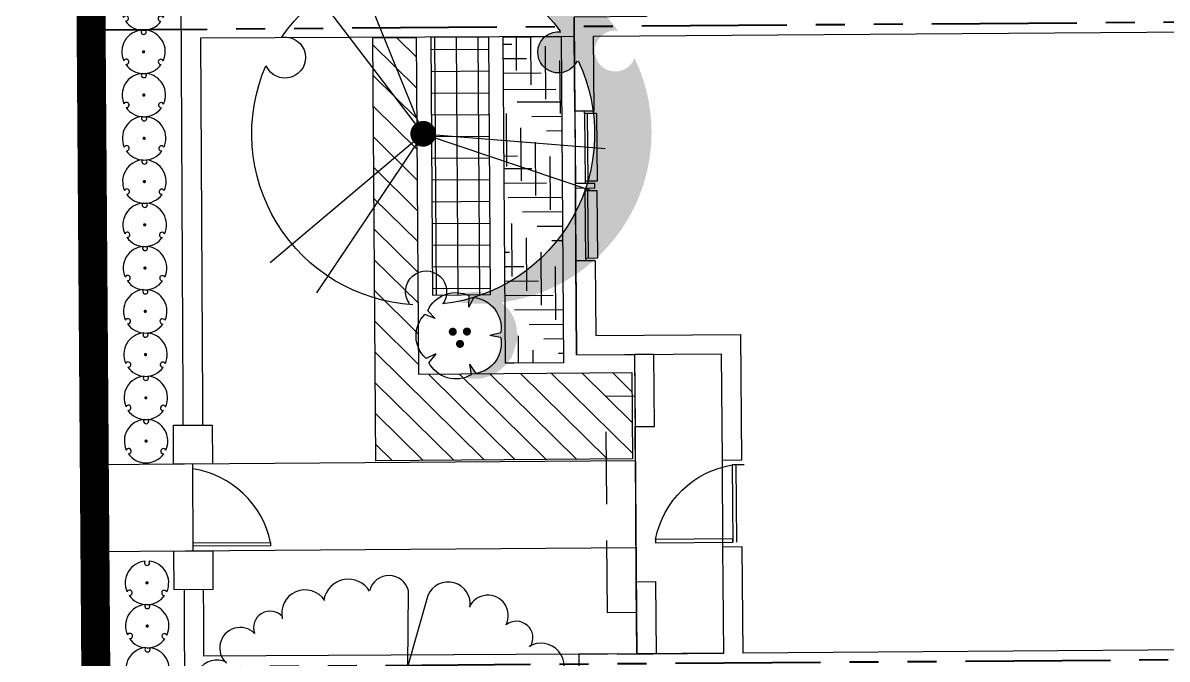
# Model space of a CAD drawing. Header units: feet. Extents: x 919634 to 928945, y 707022 to 708026.
# Drawn here: x 920102.47 to 920141.94, y 707129.03 to 707150.99 of the extents above; entities that cross this region are included whole.
import ezdxf

# ---------------------------------------------------------------- set-up
doc = ezdxf.new("R2010")
doc.units = ezdxf.units.FT
doc.header["$LTSCALE"] = 20
doc.header["$MEASUREMENT"] = 0
for name, pattern in [('PHANTOM2', [1.25, 0.625, -0.125, 0.125, -0.125, 0.125, -0.125]), ('Site Plan$0$HIDDEN2', [0.1875, 0.125, -0.0625]), ('Site Plan$0$PHANTOM2', [1.25, 0.625, -0.125, 0.125, -0.125, 0.125, -0.125])]:
    doc.linetypes.add(name, pattern=pattern)
doc.layers.add('-u-site-propline', color=7, linetype='PHANTOM2', true_color=0xd10000)
for name, color, linetype in [('-u-site-xref', 7, 'Continuous'), ('LK-SHRB-035M', 4, 'Continuous'), ('LK-SHRB-TRNK', 3, 'Continuous'), ('LP-SHRB', 7, 'Continuous'), ('Site Plan$0$-u-site-bldg-slab', 6, 'Continuous'), ('Site Plan$0$-u-site-bldg_interior', 252, 'Continuous'), ('Site Plan$0$-u-site-fence', 4, 'Site Plan$0$FENCELINE1'), ('Site Plan$0$-u-site-wall', 4, 'Continuous'), ('Site Plan$0$A-DOOR', 253, 'Continuous'), ('Site Plan$0$SP-BLDG-ROOF ABOVE', 4, 'Site Plan$0$HIDDEN2'), ('x-RL TH7-LP Block$0$L-002', 253, 'Continuous'), ('x-RL TH7-LP Block$0$LK-SHRB-035M', 253, 'Continuous'), ('x-RL TH7-LP Block$0$LK-SHRB-TRNK', 253, 'Continuous'), ('x-RL TH7-LP Block$0$LK-TREE-013M', 253, 'Continuous'), ('x-RL TH7-LP Block$0$LK-TREE-035M', 253, 'Continuous'), ('x-RL TH7-LP Block$0$LK-TREE-050M', 253, 'Continuous'), ('x-RL TH7-LP Block$0$LK-TREE-TRNK', 253, 'Continuous'), ('x-RL TH7-LP Block$0$LP-PATT-GRND', 253, 'Continuous'), ('x-RL TH7-LP Block$0$LP-PATT-SHAR', 253, 'Continuous'), ('x-RL TH7-LP Block$0$LP-SHAR-BRDR-CONT', 253, 'Continuous'), ('x-RL TH7-LP Block$0$LP-SHRB', 253, 'Continuous'), ('x-RL TH7-LP Block$0$LP-TREE', 253, 'Continuous')]:
    doc.layers.add(name, color=color, linetype=linetype)
for name, color, linetype, lineweight in [('Site Plan$0$SP-LOT LINES', 252, 'Site Plan$0$PHANTOM2', 40), ('Site Plan$0$SP-SIDEWALK', 2, 'Continuous', 25), ('SP-BUILDING-FOOTPRINT', 1, 'Continuous', 25)]:
    doc.layers.add(name, color=color, linetype=linetype, lineweight=lineweight)
for name, color, linetype, plot in [('x-RL TH7-LP Block$0$-u-site-no_plot', 253, 'Continuous', False), ('x-RL TH7-LP Block$0$LK-SHRB-SHAD', 253, 'Continuous', False), ('x-RL TH7-LP Block$0$LK-TREE-SHAD', 253, 'Continuous', False)]:
    doc.layers.add(name, color=color, linetype=linetype, plot=plot)
doc.layers.get('-u-site-xref').off()
doc.linetypes.add('Site Plan$0$FENCELINE1', pattern='A,0.25,-0.1,[133,ltypeshp.shx,S=0.1,R=0,X=-0.1,Y=0],-0.1,1', length=1.45)

# ---------------------------------------------------------------- blocks, each defined once
blk = doc.blocks.new('Site Plan$0$_Details_TH7_wall')
at = {"layer": 'Site Plan$0$-u-site-fence'}
for p, q in [((-9.76682571426243, -128.4080224642468), (-9.786320252946561, -125.4080858044219)), ((-9.767908745121133, -128.2413593164072), (-9.785237222203515, -125.5747489523787))]:
    blk.add_line(p, q, dxfattribs=at)
blk.add_lwpolyline([(-7.104670157002538, -128.1094669957805), (-7.103925573927545, -128.2240479099098), (-9.767908745121133, -128.2413593164072), (-9.768653328196125, -128.1267784022778)], close=True, dxfattribs=at)
blk.add_arc((-10.27641956474476, -128.7789573678659), 3.241637188778276, 11.91898895340207, 81.28480749917904, dxfattribs=at)
at = {"layer": 'Site Plan$0$-u-site-wall'}
for p, q in [((-10.24633523146622, -107.4106630187016), (-10.12104927620385, -125.4107349505648)), ((3.338636452448554, -110.6158100971952, 1.984113628876101e-08), (-9.553380515659228, -110.7062799797859, 1.98411362888294e-08)), ((-9.553380515542813, -110.7062799799023), (-9.451065803645179, -125.4060333307134)), ((-10.09999092970975, -128.4101874773623), (-9.958845368702896, -148.4070003496017)), ((-9.430005016620271, -128.4058336967137), (-9.404383755521849, -132.0357286380604)), ((3.539414576720446, -131.9448953791289, 1.98406687090941e-08), (-9.404383755521849, -132.035728637944, 1.984066870916304e-08))]:
    blk.add_line(p, q, dxfattribs=at)
for points in [[(-10.456306106899621, -125.41243958472755), (-10.465013667511656, -124.072467876705), (-9.125041959489122, -124.06376031609297), (-9.116334398877088, -125.40373202411551)], [(-10.428104007603455, -129.75234795257495), (-10.43681156821549, -128.41237624455243), (-9.096839860192956, -128.4036686839404), (-9.088132299580922, -129.7436403919629)]]:
    blk.add_wipeout(points).dxf.layer = 'Site Plan$0$-u-site-wall'
for points in [[(-10.45630610689962, -125.4124395847275), (-10.46501366751166, -124.072467876705), (-9.125041959489122, -124.063760316093), (-9.116334398877088, -125.4037320241155)], [(-10.42810400760346, -129.752347952575), (-10.43681156821549, -128.4123762445524), (-9.096839860192956, -128.4036686839404), (-9.088132299580922, -129.7436403919629)]]:
    blk.add_lwpolyline(points, close=True, dxfattribs=at)
blk = doc.blocks.new('*U239')
at = {"layer": 'Site Plan$0$A-DOOR'}
blk.add_lwpolyline([(-28.625, -31.96847301748949), (-30, -31.96847301748949), (-30, 0), (-28.625, 0)], close=True, dxfattribs=at)
blk.add_arc((-36.41138767640513, 6.143921902290211), 38.89964626533935, 281.5466680525947, 350.9124866484809, dxfattribs=at)
blk = doc.blocks.new('Site Plan')
at = {"layer": 'Site Plan$0$-u-site-bldg-slab'}
blk.add_line((920126.6184234323, 707132.9001381764), (920126.5965257915, 707135.9000582575), dxfattribs=at)
at = {"layer": 'Site Plan$0$-u-site-bldg_interior'}
for p, q in [((920121.489603856, 707150.5298381416), (920121.4847377136, 707151.1964870485)), ((920122.156252763, 707150.5347042842), (920165.8217561665, 707150.8534366132)), ((920121.5084601579, 707147.9465736273), (920121.489603856, 707150.5298381416)), ((920122.1751090649, 707147.9514397697), (920122.156252763, 707150.5347042842)), ((920122.1751090649, 707147.9514397697), (920121.5084601579, 707147.9465736273)), ((920121.5084601579, 707147.9465736273), (920121.526708192, 707145.4466402263)), ((920121.8459573177, 707147.8657016035), (920121.84534905, 707147.9490327168)), ((920122.259048446, 707147.8687169242), (920121.8459573177, 707147.8657016035)), ((920121.8459573177, 707147.8657016035), (920121.8629888162, 707145.5324304292)), ((920121.938533502, 707147.8663773548), (920121.9555650005, 707145.5331061806)), ((920122.259048446, 707147.8687169242), (920122.2760799445, 707145.53544575)), ((920122.2760799445, 707145.53544575), (920121.8629888162, 707145.5324304292)), ((920121.8629888162, 707145.5324304292), (920121.8635970841, 707145.4490993158)), ((920122.193357099, 707145.4515063688), (920121.526708192, 707145.4466402263)), ((920121.5279247275, 707145.2799779996), (920121.526708192, 707145.4466402263)), ((920122.1945736345, 707145.284844142), (920121.5279247275, 707145.2799779996)), ((920121.5461727617, 707142.7800445987), (920121.5279247275, 707145.2799779996)), ((920121.8654218875, 707145.1991059758), (920121.8648136196, 707145.2824370891)), ((920122.2785130157, 707145.2021212964), (920121.8654218875, 707145.1991059758)), ((920121.882453386, 707142.8658348016), (920121.8654218875, 707145.1991059758)), ((920121.9750295703, 707142.8665105529), (920121.9579980718, 707145.1997817272)), ((920122.1945736345, 707145.284844142), (920122.193357099, 707145.4515063688)), ((920122.2955445142, 707142.8688501223), (920122.2785130157, 707145.2021212964)), ((920122.2128216687, 707142.7849107411), (920121.5461727617, 707142.7800445987)), ((920121.569895206, 707139.5301311774), (920121.5461727617, 707142.7800445987)), ((920122.2955445142, 707142.8688501223), (920121.882453386, 707142.8658348016)), ((920121.882453386, 707142.8658348016), (920121.8830616538, 707142.7825036882)), ((920122.2128216687, 707142.7849107411), (920122.2316779706, 707140.2016462269)), ((920122.2316779706, 707140.2016462269), (920127.2315447726, 707140.238142295)), ((920127.2631746985, 707135.9049243999), (920127.2315447726, 707140.238142295)), ((920121.569895206, 707139.5301311774), (920126.569762008, 707139.5666272456)), ((920126.5965257915, 707135.9000582575), (920126.569762008, 707139.5666272456)), ((920126.5965257915, 707135.9000582575), (920127.2631746985, 707135.9049243999)), ((920127.3477223474, 707135.738870441), (920126.9346312191, 707135.7358551204)), ((920126.9346312191, 707135.7358551204), (920126.9540957889, 707133.0692594927)), ((920127.0596278892, 707135.7367675221), (920127.0790924589, 707133.0701718944)), ((920127.2850723392, 707132.9050043188), (920126.6184234323, 707132.9001381764)), ((920126.6451872158, 707129.2335691884), (920126.6184234323, 707132.9001381764)), ((920127.3118361227, 707129.2384353308), (920127.2850723392, 707132.9050043188)), ((920186.226933272, 707129.668480668), (920127.3118361227, 707129.2384353308)), ((920122.3119693208, 707129.2019392626), (920121.6453669751, 707129.19707346)), ((920121.6453669751, 707129.19707346), (920121.6502335873, 707128.5303601988)), ((920126.6451872158, 707129.2335691884), (920122.2968726817, 707129.2018290662)), ((920122.9635215886, 707129.2066952086), (920126.6451872158, 707129.2335691884))]:
    blk.add_line(p, q, dxfattribs=at)
for points in [[(920124.2547011536, 707137.0612082249), (920124.236537395, 707139.5495960871), (920123.5698884882, 707139.5447299446), (920123.5880522467, 707137.0563420824)], [(920124.2937997808, 707131.7047975911), (920124.3119626028, 707129.2165380298), (920123.6453136959, 707129.2116718873), (920123.6271508739, 707131.6999314486)]]:
    blk.add_lwpolyline(points, close=True, dxfattribs=at)
at = {"layer": 'Site Plan$0$SP-BLDG-ROOF ABOVE'}
blk.add_line((920123.6271508739, 707131.6999314486), (920123.5880522467, 707137.0563420824), dxfattribs=at)
blk.add_lwpolyline([(920123.6349062884, 707130.6374597532), (920122.634932928, 707130.6301605395), (920122.5803234718, 707138.1115145641), (920123.5802968323, 707138.1188137778)], dxfattribs=at)
at = {"layer": 'Site Plan$0$SP-LOT LINES', "ltscale": 0.4}
for points in [[(920104.8209947373, 707150.7415091709), (920104.6604120372, 707172.7409230993), (920198.6579079134, 707173.4270491818), (920198.8184906135, 707151.4276352533)], [(920104.8209947373, 707150.7415091709), (920104.9815774375, 707128.7420952424), (920198.9790733136, 707129.4282213248), (920198.8184906135, 707151.4276352533)]]:
    blk.add_lwpolyline(points, close=True, dxfattribs=at)
at = {"layer": 'Site Plan$0$SP-SIDEWALK'}
blk.add_lwpolyline([(920104.9304831752, 707135.741876818), (920104.9523808161, 707132.741956737), (920123.6185501467, 707132.8782088083), (920123.5966525057, 707135.8781288894)], close=True, dxfattribs=at)
at = {"layer": 'Site Plan$0$-u-site-bldg_interior', "xscale": -0.08333333333333333, "yscale": 0.08333333333333333, "zscale": 0.08333333333333333, "rotation": 270.4182178492434}
blk.add_blockref('*U239', (920126.9358477547, 707135.5691928936), dxfattribs=at)
at = {"layer": 'Site Plan$0$-u-site-wall', "rotation": 359.8790130252749}
blk.add_blockref('Site Plan$0$_Details_TH7_wall', (920118.3845496813, 707261.1524194956, -1.984351254235182e-08), dxfattribs=at)
blk = doc.blocks.new('x-RL TH7-LP Block$0$TREE-SIMP-024')
at = {"layer": 'x-RL TH7-LP Block$0$LK-TREE-SHAD'}
blk.add_hatch(color=256, dxfattribs=at).paths.add_polyline_path([(0.1890392876505302, -0.4914625425579686), (0.2122538417685007, -0.5256094872272712), (0.2532375141730938, -0.5283298083166699), (0.3119894994224524, -0.5023558214439703), (0.3488751212994714, -0.5037111922460724), (0.3748395371480342, -0.4777467763975238), (0.4103546213606251, -0.4941301901573638), (0.4458784854625435, -0.4804583228024413), (0.4499869085587704, -0.4463034049931593), (0.4827752814527457, -0.4435615268122319), (0.5237645425420112, -0.4271557661335734), (0.5374364046921016, -0.3916319072365013), (0.4677999237022448, -0.2646004044787063), (0.4814606117391236, -0.2673287123739385), (0.5811675407061045, -0.3424377704076562), (0.6358238768052615, -0.3069019339042427), (0.6249050584882809, -0.2713852550636489), (0.6563316736071556, -0.2536161387256897), (0.6905033561629352, -0.1921294586080649), (0.6754793072618952, -0.1798385099472739), (0.6932444327993608, -0.1620733844098154), (0.7151139873763555, -0.1238148273882871), (0.7082908266705772, -0.09785999622977926), (0.6932723684028588, -0.06644295733990191), (0.7124048371439358, -0.04457898493521384), (0.7206121090560202, -0.009056715461291276), (0.6905616235424645, 0.007328289670340382), (0.7329206188030071, 0.03602978614996744), (0.7370298401875459, 0.07291700591118655), (0.7179093405918024, 0.09203750550695133), (0.676924078764074, 0.08929323635833697), (0.7124583154346453, 0.1384849718098451), (0.7029036562701094, 0.1671713118368103), (0.6687575131452945, 0.193118164650528), (0.6564657629400017, 0.2054099148558279), (0.5362310864248627, 0.1589257265477073), (0.5335043751062472, 0.1780510184884818), (0.6455525333076935, 0.2600526754644719), (0.629173911892849, 0.311961547954219), (0.5868252892009878, 0.3187799195711634), (0.5800021304438587, 0.3447347591907146), (0.5417667199370442, 0.4021018401502943), (0.5253745262878908, 0.4075616432481155), (0.5089783437868505, 0.3993599652255568), (0.5035185354842042, 0.4157521536698852), (0.4693747885318942, 0.4498959006221668), (0.4488845495600344, 0.4567206592121238), (0.4038004408650693, 0.4526090468599193), (0.3942457764956941, 0.4812953816820524), (0.3464349545334926, 0.496309052809579), (0.3341336228943703, 0.4758132232043835), (0.3327790503805659, 0.5154311470333397), (0.3081915624256624, 0.5263531546063263), (0.2494443643164743, 0.5167729508059438), (0.2439733819006165, 0.4949129724579535), (0.2112025668366186, 0.5522816480455219), (0.1524505763824209, 0.5263076559679831), (0.1497110976301883, 0.5017161739563747), (0.1811305294363592, 0.4948946130834457), (0.202984124067541, 0.4785072085230979), (0.212541181353231, 0.45801777109574), (0.2344003614129235, 0.4607564515596465), (0.2835801296677403, 0.4553062246908226), (0.2904048882577115, 0.4348159857189486), (0.3081524507603319, 0.3924705522830649), (0.3614310626261954, 0.3883876718740424), (0.3819133199970679, 0.354239934121253), (0.3832702886833488, 0.3228189044308749), (0.4119582233383312, 0.3187288407091629), (0.4338078271690051, 0.2886799465673988), (0.4365281534632288, 0.2476962793676662), (0.312182657679358, 0.1588602791116926), (0.4802353394693739, 0.2149214735031819), (0.5048180383354861, 0.1876056743968348), (0.5075423554302176, 0.1602834967785185), (0.5048004805054802, 0.1274951206283248), (0.4965979976822155, 0.1083666426877699), (0.5239185806725288, 0.1001777301501932), (0.5416661483799885, 0.05783230191914868), (0.5266269378214474, 0.01820959095000774), (0.5074992581692186, 0.01273941007867307), (0.5252540059331636, -0.005015337685279064), (0.5129446926930257, -0.05283414645331419), (0.4979158599080051, -0.05693698412104453), (0.5361496757868451, -0.1197686605234622), (0.5033493272351564, -0.1634950041924412), (0.4732932530368998, -0.1662360808288668), (0.4801140208263632, -0.2003878093821498), (0.4746406454941905, -0.2304446851249153), (0.4514085283413749, -0.2564082994289478), (0.4418442877430095, -0.2605095392124781), (0.426813860329986, -0.2700769723230536), (0.4186041922453967, -0.3137961359355472), (0.3899074796497359, -0.3397613448675685), (0.3653199916948324, -0.3288393372945819), (0.239660629690519, -0.2387102159554928), (0.3434432538051624, -0.3916885715269984), (0.3256701466667096, -0.4367766762272822), (0.2901462825647911, -0.4504485435822119), (0.2696576382209059, -0.4381591895494168), (0.2559953555560242, -0.4408954770970226), (0.2505179861671536, -0.4846138391650001), (0.2286588009026502, -0.4873525248337458), (0.2177264207609824, -0.4982849049754137)])
at = {"layer": 'x-RL TH7-LP Block$0$LK-TREE-050M'}
for p, q in [((-0.04860488914232519, 0.3204401747418828), (-0.1004783664031379, 0.4881257947864839)), ((-0.05369746659829389, 0.4915933362915723), (-0.04860488914232519, 0.3204401747418828)), ((0.2897369795163627, 0.1452474562183212), (0.4331856951178565, 0.2463997710962005)), ((0.4509396161136294, 0.2029800207524346), (0.2897369795163627, 0.1452474562183212)), ((-0.484126475581121, 0.1008413697186938), (-0.3197764530257245, 0.05279546313309424)), ((-0.3197764530257245, 0.05279546313309424), (-0.4952847406890442, 0.05527856086738581)), ((0.3323934762303793, -0.366144784429423), (0.2276721902811687, -0.2306723100195143)), ((0.2276721902811687, -0.2306723100195143), (0.3682018494262422, -0.3358423614288597)), ((-0.2455091501645086, -0.4292699423333417), (-0.1490278276294532, -0.2878107840738551)), ((-0.1490278276294532, -0.2878107840738551), (-0.2056244374518599, -0.4539617653212815))]:
    blk.add_line(p, q, dxfattribs=at)
for centre, radius, start, end in [((-0.002046592426324878, 0.4868550850393945), 0.05186775325439813, 9.894664786015177, 174.758577227328), ((0.09479688157250621, 0.4893167681903066), 0.04800949825501283, 350.9389413252036, 173.4733813780408), ((-0.1406577635833912, 0.4643518711474144), 0.04668600864248076, 30.61256466583337, 182.9404446800889), ((0.1742931968898063, 0.4599880194734851), 0.03877302073807031, 346.4677891969286, 145.8460662159045), ((-0.2256235228414027, 0.416537993178828), 0.05803041528278666, 48.19387987775519, 187.3850517374514), ((0.249491642336892, 0.4128623806588791), 0.05490868705670256, 338.5456909887605, 138.9426875496921), ((-0.3155583000221611, 0.3648621441673399), 0.05490868705670256, 50.5456909887609, 210.9426875496927), ((0.3264296698085047, 0.3432980403228925), 0.05803041528278666, 336.1938798777554, 115.3850517374514), ((-0.3836150434950696, 0.3079067958741248), 0.03877302073807031, 58.46778919692883, 217.8460662159039), ((0.398159233570567, 0.2772661021778475), 0.04668600864248076, 318.6125646658333, 110.9404446800895), ((-0.4360740535002208, 0.2413643889474102), 0.04800949825501283, 62.93894132520439, 245.4733813780411), ((-0.4636591329584405, 0.1485000700117638), 0.05186775325439813, 81.89466478601592, 246.7585772273271), ((0.4623942692778655, 0.1523929201382828), 0.05186775325439813, 297.894664786015, 102.7585772273273), ((0.4946617483395528, 0.06105000505942826), 0.04800949825501283, 278.9389413252028, 101.4733813780415), ((-0.4850905122466429, 0.009719136930840477), 0.04668600864248076, 102.6125646658336, 254.9404446800894), ((0.4913341631808805, -0.02361856542178487), 0.03877302073807031, 274.4677891969283, 73.84606621590467), ((-0.4658726755859846, -0.08586340293272343), 0.05803041528278666, 120.1938798777553, 259.3850517374512), ((0.4697526148953841, -0.1096991602439772), 0.05490868705670256, 266.5456909887607, 66.94268754969211), ((-0.4445173971826932, -0.1873651743553211), 0.05490868705670256, 122.545690988761, 282.9426875496918), ((0.4273681537194989, -0.2043681359880694), 0.05803041528278666, 264.1938798777555, 43.3850517374514), ((-0.4113803323655247, -0.2696911542562219), 0.03877302073807031, 130.4677891969289, 289.8460662159039), ((0.3867337028646318, -0.2929919960733187), 0.04668600864248076, 246.6125646658334, 38.94044468008853), ((-0.3643054682475793, -0.3401453721469778), 0.04800949825501283, 134.9389413252038, 317.4733813780404), ((-0.2845105109362862, -0.3950769944404016), 0.05186775325439813, 153.8946647860153, 318.7585772273273), ((0.2878219670432429, -0.3926710807491034), 0.05186775325439813, 225.8946647860147, 30.75857722732785), ((0.2109208918357979, -0.4515857900502454), 0.04800949825501283, 206.9389413252034, 29.47338137804071), ((-0.1591446606051079, -0.4583451141828618), 0.04668600864248076, 174.6125646658334, 326.940444680089), ((-0.06230162510055948, -0.4696044945809916), 0.05803041528278666, 192.1938798777558, 331.3850517374509), ((0.1293680157899644, -0.4745850956696813), 0.03877302073807031, 202.4677891969289, 1.846066215904139), ((0.04083143997263505, -0.4806601902269989), 0.05490868705670256, 194.5456909887608, 354.942687549692)]:
    blk.add_arc(centre, radius, start, end, dxfattribs=at)
at = {"layer": 'x-RL TH7-LP Block$0$LK-TREE-TRNK', "const_width": 0.03749999999999999}
blk.add_lwpolyline([(0.01325825214726706, 0.01325825214723153, 1), (-0.01325825214723864, -0.01325825214726706, 1)], format="xyb", close=True, dxfattribs=at)
blk = doc.blocks.new('x-RL TH7-LP Block$0$SHRUB-LRG-421')
at = {"layer": 'x-RL TH7-LP Block$0$LK-SHRB-SHAD'}
blk.add_hatch(color=256, dxfattribs=at).paths.add_polyline_path([(0.04890674199781841, 0.4855210793319458), (0.1251363003899257, 0.4961515451490079), (0.2279575585463363, 0.4996950395267881), (0.3307788259290732, 0.4731188634399501), (0.4300545247320002, 0.4252817499469046), (0.5240118891178724, 0.3455532274584883), (0.5966958789301486, 0.2605094662894487), (0.6303787066277664, 0.1719222222868169), (0.665834318615282, 0.05675879642525672), (0.667607102905194, -0.02474147036599916), (0.6551976405548317, -0.1345896575469361), (0.6250603722107044, -0.2178616744131325), (0.5896047602231818, -0.2834162367067066), (0.4956474050636501, -0.3861774409041772), (0.4282817496684288, -0.4393297930778495), (0.3591433099832955, -0.4800799235874322), (0.2545492675369729, -0.5101995882799528), (0.1588191280875293, -0.5137430826577329), (0.1020901507527654, -0.5084278439771097), (0.03472450458387755, -0.5013408667657373), (0.1198179567465303, -0.4729929463760598), (0.1074084943961608, -0.3471990546974375), (0.1712285904378987, -0.4570472418783744), (0.3095054605818319, -0.4109818726881684), (0.4123267187382424, -0.309992407021447), (0.4726012554264969, -0.1930572426291377), (0.4814651584233758, -0.09738301564303953), (0.4761468147799803, -0.03360019765230859), (0.3538249663399, -0.007024021565474214), (0.4796923741334638, 0.01778041021852061), (0.4779195990698923, 0.1453460461999825), (0.4247361810886048, 0.2799986593928168), (0.3644616536266909, 0.3526402046698607), (0.2598676111803684, 0.4199665112662778), (0.1747741497913893, 0.4359122215360571), (0.1091812786860658, 0.3313792672636495), (0.1251363003899257, 0.4554014146394252), (0.0666345479915833, 0.4784340963484794)])
at = {"layer": 'x-RL TH7-LP Block$0$LK-SHRB-035M'}
for p, q in [((0.1070605847806689, 0.3273411572877905), (0.1226090518030247, 0.4520215615394463)), ((0.1070605847806689, 0.3273411572877905), (0.1765469323739666, 0.4376839616435433)), ((-0.2847589954806651, 0.2000312582911725), (-0.3682287763061147, 0.3002145037162407)), ((-0.2847589954806651, 0.2000312582911725), (-0.3985323658521303, 0.2533470929504844)), ((0.3492184028398952, -0.005960485389671533), (0.4726012543041307, 0.01778040750961551)), ((0.3492184028398952, -0.005960485389671533), (0.4756331082320884, -0.0379481273089084)), ((-0.2847589954806651, -0.2119522290705191), (-0.4058325046575888, -0.2603783826503054)), ((-0.2847589954806651, -0.2119522290705191), (-0.3706232724072152, -0.3036816353641498)), ((0.1070605847806689, -0.3392621280671371), (0.1677669135920894, -0.4492698535837576)), ((0.1070605847806689, -0.3392621280671371), (0.1157028217975551, -0.4693743823489385))]:
    blk.add_line(p, q, dxfattribs=at)
for centre, start, end in [((-0.05022857247180212, 0.1414409158475465), 60.90413336494095, 153.4676079125364), ((0.1238117442153808, 0.08618405869442114), 348.9041333649409, 81.46760791253651), ((-0.1565623821000059, -0.00700595351980482), 132.904133364941, 225.4676079125363), ((0.1250407657126544, -0.09641342650505891), 276.9041333649411, 9.467607912536403), ((-0.04823997391631707, -0.1540080214654722), 204.904133364941, 297.4676079125363)]:
    blk.add_arc(centre, 0.3554337938960817, start, end, dxfattribs=at)
at = {"layer": 'x-RL TH7-LP Block$0$LK-SHRB-TRNK', "const_width": 0.04687499999999999}
for points in [[(-0.02397241328819177, 0.08914721400351056, 1), (0.02290258671183665, 0.08914721400351056, 1)], [(-0.1062937164925586, -0.0534374656917862, 1), (-0.05941871649256569, -0.0534374656917862, 1)], [(0.05834888991621057, -0.0534374656917862, 1), (0.1052238899162035, -0.0534374656917862, 1)]]:
    blk.add_lwpolyline(points, format="xyb", close=True, dxfattribs=at)
blk = doc.blocks.new('x-RL TH7-LP Block$0$TREE-DCID-003')
at = {"layer": 'x-RL TH7-LP Block$0$LK-TREE-SHAD'}
h = blk.add_hatch(color=256, dxfattribs=at)
edge = h.paths.add_edge_path()
edge.add_arc((0.3968856378834573, -0.2333818509402761), 0.05995317584729266, 21.15480853028251, 278.3748018779562)
edge.add_arc((-0.0008743671144202381, -0.001552788357258805), 0.4999999999999888, 279.61343828940755, 324.3885214776163, ccw=False)
edge.add_arc((0.1661256328855529, -0.001552788357258805), 0.4999999999999947, 260.3865617105924, 324.3885214776188)
edge.add_arc((0.5638856378834589, -0.233381850940269), 0.05995317584729203, 21.154808530276114, 278.3748018779562, ccw=False)
edge.add_arc((0.1661256328855529, -0.001552788357258805), 0.5000000000000079, 335.1410889306152, 454.3497853199299)
edge.add_arc((0.1661256328855529, -0.001552788357166435), 0.4999999999999096, 94.34978531993075, 99.61343828940916)
edge.add_arc((-0.0008743671144202381, -0.001552788357258805), 0.4999999999999982, -24.85891106938658, 80.38656171059262, ccw=False)
at = {"layer": 'x-RL TH7-LP Block$0$LK-TREE-013M'}
for q in [(-0.3183592836868456, 0.4595258906471003), (0.4913712824952938, 0.1734434279094685), (-0.3322606496014089, -0.4496665374920354)]:
    blk.add_line((-2.842170943040401e-14, -7.105427357601002e-15), q, dxfattribs=at)
at = {"layer": 'x-RL TH7-LP Block$0$LK-TREE-035M'}
for p, q in [((-2.842170943040401e-14, -7.105427357601002e-15), (-0.4515903841247564, 0.3696693285288433)), ((-2.842170943040401e-14, 0), (0.5297686363884111, 0.0506648332027595)), ((-2.842170943040401e-14, 0), (-0.2008581083670151, -0.5160614421430196))]:
    blk.add_line(p, q, dxfattribs=at)
at = {"layer": 'x-RL TH7-LP Block$0$LK-TREE-050M'}
for centre, radius, start, end in [((-2.842170943040401e-14, 0), 0.5, 94.34978531992998, 204.1974789143562), ((0.001889855033454069, 0.4603848002291073), 0.05995317584729301, 145.5617106720361, 37.37413056032761), ((-2.842170943040401e-14, 0), 0.5, 335.6607324966501, 84.36192919374905), ((-0.3996498600313885, -0.2285557376460972), 0.05995317584729301, 265.5617106720361, 157.3741305603282), ((0.3977600049978776, -0.2318290625830173), 0.05995317584729301, 25.56171067203578, 277.374130560328), ((-2.842170943040401e-14, 0), 0.5, 215.0580211348241, 323.9795308206069)]:
    blk.add_arc(centre, radius, start, end, dxfattribs=at)
at = {"layer": 'x-RL TH7-LP Block$0$LK-TREE-TRNK', "const_width": 0.0375}
blk.add_lwpolyline([(-0.01875000000001137, 0, 1), (0.01874999999998295, 0, 1)], format="xyb", close=True, dxfattribs=at)
blk = doc.blocks.new('x-RL TH7-LP Block', base_point=(1241.699483058532, 168.1706843559634))
at = {"layer": 'x-RL TH7-LP Block$0$LP-PATT-GRND'}
h = blk.add_hatch(dxfattribs=at)
h.set_pattern_fill('ANSI31', color=256, scale=6)
h.set_pattern_definition([(45, (922115.3144088449, 708877.3474265437), (-0.5303300858899107, 0.5303300858899107), [])])
h.paths.add_polyline_path([(1352.36611789465, 177.9326006890042), (1352.36611789465, 179.4326006890042), (1363.989476311603, 179.4326006890042), (1363.97803202772, 186.7895488566719), (1366.963082639268, 186.7895488566719), (1366.963082639268, 177.9326006890042)])
at = {"layer": 'x-RL TH7-LP Block$0$LP-PATT-SHAR'}
h = blk.add_hatch(dxfattribs=at)
h.set_pattern_fill('LAFX-A220-HBDASH', color=256, scale=11, angle=90, pattern_type=2)
h.set_pattern_definition([(90, (1356.47659789465, 190.2949606890042), (-11, 6.735557395310443e-16), [1.83337, -9.166666666663]), (90, (1355.976647894649, 189.7949006890042), (-11, 6.735557395310443e-16), [1.83337, -9.166666666663]), (90, (1355.47658789465, 189.2949506890042), (-11, 6.735557395310443e-16), [1.83337, -9.166666666663]), (90, (1354.976637894649, 188.7948906890042), (-11, 6.735557395310443e-16), [1.83337, -9.166666666663]), (90, (1354.47657789465, 188.2949406890042), (-11, 6.735557395310443e-16), [1.83337, -9.166666666663]), (90, (1354.093007894649, 191.5950506890042), (-11, 6.735557395310443e-16), [1.83337, -9.166666666663]), (90, (1353.976627894649, 187.7948806890042), (-11, 6.735557395310443e-16), [1.83337, -9.166666666663]), (90, (1353.59305789465, 191.0951006890042), (-11, 6.735557395310443e-16), [1.83337, -9.166666666663]), (90, (1353.476567894649, 187.2949306890042), (-11, 6.735557395310443e-16), [1.83337, -9.166666666663]), (90, (1353.09300889465, 190.5950406890042), (-11, 6.735557395310443e-16), [1.83337, -9.166666666663]), (90, (1352.97659589465, 186.7948706890042), (-11, 6.735557395310443e-16), [1.83337, -9.166666666663]), (90, (1352.59301489465, 190.0950906890042), (-11, 6.735557395310443e-16), [1.83337, -9.166666666663]), (90, (1352.47660189465, 186.2949206890042), (-11, 6.735557395310443e-16), [1.83337, -9.166666666663]), (90, (1352.093009894649, 189.5950306890042), (-11, 6.735557395310443e-16), [1.83337, -9.166666666663]), (90, (1351.976596894649, 185.7949706890042), (-11, 6.735557395310443e-16), [1.83337, -9.166666666663]), (90, (1351.79728589465, 192.9326506890042), (-11, 6.735557395310443e-16), [1.83337, -9.166666666663]), (90, (1351.593015894649, 189.0950806890042), (-11, 6.735557395310443e-16), [1.83337, -9.166666666663]), (90, (1351.47659189465, 185.2949106890042), (-11, 6.735557395310443e-16), [1.83337, -9.166666666663]), (90, (1351.29729189465, 192.4325906890042), (-11, 6.735557395310443e-16), [1.83337, -9.166666666663]), (90, (1351.092977894649, 188.5950206890042), (-11, 6.735557395310443e-16), [1.83337, -9.166666666663]), (90, (1350.97659789465, 184.7949606890042), (-11, 6.735557395310443e-16), [1.83337, -9.166666666663]), (90, (1350.79729789465, 191.9326406890042), (-11, 6.735557395310443e-16), [1.83337, -9.166666666663]), (90, (1350.59302789465, 188.0950706890042), (-11, 6.735557395310443e-16), [1.83337, -9.166666666663]), (90, (1350.476647894649, 184.2949006890042), (-11, 6.735557395310443e-16), [1.83337, -9.166666666663]), (90, (1350.297237894649, 191.4325806890042), (-11, 6.735557395310443e-16), [1.83337, -9.166666666663]), (90, (1350.09296789465, 187.5950106890042), (-11, 6.735557395310443e-16), [1.83337, -9.166666666663]), (90, (1349.97658789465, 183.7949506890042), (-11, 6.735557395310443e-16), [1.83337, -9.166666666663]), (90, (1349.79728789465, 190.9326306890042), (-11, 6.735557395310443e-16), [1.83337, -9.166666666663]), (90, (1349.59301789465, 187.0950606890042), (-11, 6.735557395310443e-16), [1.83337, -9.166666666663]), (90, (1349.476637894649, 183.2949236890042), (-11, 6.735557395310443e-16), [1.83337, -9.166666666663]), (90, (1349.297337894649, 190.4325706890042), (-11, 6.735557395310443e-16), [1.83337, -9.166666666663]), (90, (1349.09295789465, 186.5951106890042), (-11, 6.735557395310443e-16), [1.83337, -9.166666666663]), (90, (1348.97657789465, 182.7949186890042), (-11, 6.735557395310443e-16), [1.83337, -9.166666666663]), (90, (1348.79727789465, 189.9326206890042), (-11, 6.735557395310443e-16), [1.83337, -9.166666666663]), (90, (1348.593007894649, 186.0950506890042), (-11, 6.735557395310443e-16), [1.83337, -9.166666666663]), (90, (1348.476627894649, 182.2949246890042), (-11, 6.735557395310443e-16), [1.83337, -9.166666666663]), (90, (1348.297327894649, 189.4325606890042), (-11, 6.735557395310443e-16), [1.83337, -9.166666666663]), (90, (1348.09305789465, 185.5951006890042), (-11, 6.735557395310443e-16), [1.83337, -9.166666666663]), (90, (1347.976567894649, 181.7949196890042), (-11, 6.735557395310443e-16), [1.83337, -9.166666666663]), (90, (1347.797267894649, 188.9326106890042), (-11, 6.735557395310443e-16), [1.83337, -9.166666666663]), (90, (1347.592997894649, 185.0950406890042), (-11, 6.735557395310443e-16), [1.83337, -9.166666666663]), (90, (1347.47661789465, 181.2948706890042), (-11, 6.735557395310443e-16), [1.83337, -9.166666666663]), (90, (1347.297317894649, 188.4325506890042), (-11, 6.735557395310443e-16), [1.83337, -9.166666666663]), (90, (1347.09304789465, 184.5950906890042), (-11, 6.735557395310443e-16), [1.83337, -9.166666666663]), (90, (1346.976557894649, 180.7949206890042), (-11, 6.735557395310443e-16), [1.83337, -9.166666666663]), (90, (1346.797257894649, 187.9326006890042), (-11, 6.735557395310443e-16), [1.83337, -9.166666666663]), (90, (1346.592987894649, 184.0950306890042), (-11, 6.735557395310443e-16), [1.83337, -9.166666666663]), (90, (1346.47660789465, 180.2949706890042), (-11, 6.735557395310443e-16), [1.83337, -9.166666666663]), (90, (1346.29730789465, 187.4326506890042), (-11, 6.735557395310443e-16), [1.83337, -9.166666666663]), (90, (1346.09303789465, 183.5950806890042), (-11, 6.735557395310443e-16), [1.83337, -9.166666666663]), (90, (1346.04540789465, 179.7949106890042), (-11, 6.735557395310443e-16), [1.83337, -9.166666666663]), (90, (1345.797247894649, 186.9325906890042), (-11, 6.735557395310443e-16), [1.83337, -9.166666666663]), (90, (1345.592977894649, 183.0950646890042), (-11, 6.735557395310443e-16), [1.83337, -9.166666666663]), (90, (1345.29729789465, 186.4326406890042), (-11, 6.735557395310443e-16), [1.83337, -9.166666666663]), (90, (1345.09302789465, 182.5950596890042), (-11, 6.735557395310443e-16), [1.83337, -9.166666666663]), (90, (1344.797237894649, 185.9325806890042), (-11, 6.735557395310443e-16), [1.83337, -9.166666666663]), (90, (1344.59296789465, 182.0950546890042), (-11, 6.735557395310443e-16), [1.83337, -9.166666666663]), (90, (1344.29728789465, 185.4326306890042), (-11, 6.735557395310443e-16), [1.83337, -9.166666666663]), (90, (1344.09301789465, 181.5950606890042), (-11, 6.735557395310443e-16), [1.83337, -9.166666666663]), (90, (1343.797337894649, 184.9325706890042), (-11, 6.735557395310443e-16), [1.83337, -9.166666666663]), (90, (1343.661817894649, 181.0951106890042), (-11, 6.735557395310443e-16), [1.83337, -9.166666666663]), (90, (1343.29727789465, 184.4326206890042), (-11, 6.735557395310443e-16), [1.83337, -9.166666666663]), (90, (1342.797327894649, 183.9325606890042), (-11, 6.735557395310443e-16), [1.83337, -9.166666666663]), (90, (1342.297267894649, 183.4325996890042), (-11, 6.735557395310443e-16), [1.83337, -9.166666666663]), (90, (1341.797317894649, 182.9326056890042), (-11, 6.735557395310443e-16), [1.83337, -9.166666666663]), (90, (1341.36611789465, 182.4326006890042), (-11, 6.735557395310443e-16), [1.83337, -9.166666666663]), (180, (1353.86607789465, 193.1407706890042), (-1.347111479062089e-15, -11), [1.83337, -9.166666666663]), (180, (1353.366116894649, 192.6408206890042), (-1.347111479062089e-15, -11), [1.83337, -9.166666666663]), (180, (1352.86612289465, 192.1407606890042), (-1.347111479062089e-15, -11), [1.83337, -9.166666666663]), (180, (1356.161887894649, 191.8032806890042), (-1.347111479062089e-15, -11), [1.83337, -9.166666666663]), (180, (1352.36611789465, 191.6408106890042), (-1.347111479062089e-15, -11), [1.83337, -9.166666666663]), (180, (1355.66182789465, 191.3032206890042), (-1.347111479062089e-15, -11), [1.83337, -9.166666666663]), (180, (1351.866112894649, 191.1407506890042), (-1.347111479062089e-15, -11), [1.83337, -9.166666666663]), (180, (1355.161877894649, 190.8032706890042), (-1.347111479062089e-15, -11), [1.83337, -9.166666666663]), (180, (1351.36611889465, 190.6408006890042), (-1.347111479062089e-15, -11), [1.83337, -9.166666666663]), (180, (1358.54547789465, 190.5030806890042), (-1.347111479062089e-15, -11), [1.83337, -9.166666666663]), (180, (1354.661817894649, 190.3032106890042), (-1.347111479062089e-15, -11), [1.83337, -9.166666666663]), (180, (1350.866157894649, 190.1407406890042), (-1.347111479062089e-15, -11), [1.83337, -9.166666666663]), (180, (1358.04541789465, 190.0031306890042), (-1.347111479062089e-15, -11), [1.83337, -9.166666666663]), (180, (1354.16186789465, 189.8032606890042), (-1.347111479062089e-15, -11), [1.83337, -9.166666666663]), (180, (1350.36609789465, 189.6407906890042), (-1.347111479062089e-15, -11), [1.83337, -9.166666666663]), (180, (1357.545467894649, 189.5030706890042), (-1.347111479062089e-15, -11), [1.83337, -9.166666666663]), (180, (1353.661807894649, 189.3032006890042), (-1.347111479062089e-15, -11), [1.83337, -9.166666666663]), (180, (1349.866147894649, 189.1407306890042), (-1.347111479062089e-15, -11), [1.83337, -9.166666666663]), (180, (1357.04540789465, 189.0031206890042), (-1.347111479062089e-15, -11), [1.83337, -9.166666666663]), (180, (1353.16183589465, 188.8032506890042), (-1.347111479062089e-15, -11), [1.83337, -9.166666666663]), (180, (1349.36608789465, 188.6407806890042), (-1.347111479062089e-15, -11), [1.83337, -9.166666666663]), (180, (1356.545457894649, 188.5030606890042), (-1.347111479062089e-15, -11), [1.83337, -9.166666666663]), (180, (1352.66184189465, 188.3031906890042), (-1.347111479062089e-15, -11), [1.83337, -9.166666666663]), (180, (1348.866137894649, 188.1408306890042), (-1.347111479062089e-15, -11), [1.83337, -9.166666666663]), (180, (1356.04539789465, 188.0031106890042), (-1.347111479062089e-15, -11), [1.83337, -9.166666666663]), (180, (1352.161836894649, 187.8032406890042), (-1.347111479062089e-15, -11), [1.83337, -9.166666666663]), (180, (1348.36607789465, 187.6407706890042), (-1.347111479062089e-15, -11), [1.83337, -9.166666666663]), (180, (1355.545447894649, 187.5030506890042), (-1.347111479062089e-15, -11), [1.83337, -9.166666666663]), (180, (1351.661842894649, 187.3032906890042), (-1.347111479062089e-15, -11), [1.83337, -9.166666666663]), (180, (1347.866127894649, 187.1408206890042), (-1.347111479062089e-15, -11), [1.83337, -9.166666666663]), (180, (1355.04538789465, 187.0031006890042), (-1.347111479062089e-15, -11), [1.83337, -9.166666666663]), (180, (1351.16183789465, 186.8032306890042), (-1.347111479062089e-15, -11), [1.83337, -9.166666666663]), (180, (1347.366067894649, 186.6407606890042), (-1.347111479062089e-15, -11), [1.83337, -9.166666666663]), (180, (1354.545437894649, 186.5031506890042), (-1.347111479062089e-15, -11), [1.83337, -9.166666666663]), (180, (1350.661887894649, 186.3032806890042), (-1.347111479062089e-15, -11), [1.83337, -9.166666666663]), (180, (1346.86611789465, 186.1408106890042), (-1.347111479062089e-15, -11), [1.83337, -9.166666666663]), (180, (1354.04537789465, 186.0030906890042), (-1.347111479062089e-15, -11), [1.83337, -9.166666666663]), (180, (1350.16182789465, 185.8032206890042), (-1.347111479062089e-15, -11), [1.83337, -9.166666666663]), (180, (1346.36616789465, 185.6407506890042), (-1.347111479062089e-15, -11), [1.83337, -9.166666666663]), (180, (1353.545427894649, 185.5031406890042), (-1.347111479062089e-15, -11), [1.83337, -9.166666666663]), (180, (1349.661877894649, 185.3032706890042), (-1.347111479062089e-15, -11), [1.83337, -9.166666666663]), (180, (1345.86610789465, 185.1408006890042), (-1.347111479062089e-15, -11), [1.83337, -9.166666666663]), (180, (1353.04542289465, 185.0030806890042), (-1.347111479062089e-15, -11), [1.83337, -9.166666666663]), (180, (1349.161817894649, 184.8032106890042), (-1.347111479062089e-15, -11), [1.83337, -9.166666666663]), (180, (1345.366157894649, 184.6407406890042), (-1.347111479062089e-15, -11), [1.83337, -9.166666666663]), (180, (1352.54542889465, 184.5031306890042), (-1.347111479062089e-15, -11), [1.83337, -9.166666666663]), (180, (1348.66186789465, 184.3032606890042), (-1.347111479062089e-15, -11), [1.83337, -9.166666666663]), (180, (1344.86609789465, 184.1407906890042), (-1.347111479062089e-15, -11), [1.83337, -9.166666666663]), (180, (1352.04542389465, 184.0030706890042), (-1.347111479062089e-15, -11), [1.83337, -9.166666666663]), (180, (1348.161807894649, 183.8032006890042), (-1.347111479062089e-15, -11), [1.83337, -9.166666666663]), (180, (1344.366147894649, 183.6407306890042), (-1.347111479062089e-15, -11), [1.83337, -9.166666666663]), (180, (1351.545429894649, 183.5030986890042), (-1.347111479062089e-15, -11), [1.83337, -9.166666666663]), (180, (1347.66185789465, 183.3032396890042), (-1.347111479062089e-15, -11), [1.83337, -9.166666666663]), (180, (1343.86608789465, 183.1407806890042), (-1.347111479062089e-15, -11), [1.83337, -9.166666666663]), (180, (1351.045457894649, 183.0031046890042), (-1.347111479062089e-15, -11), [1.83337, -9.166666666663]), (180, (1347.161797894649, 182.8032346890042), (-1.347111479062089e-15, -11), [1.83337, -9.166666666663]), (180, (1343.43499789465, 182.6407756890042), (-1.347111479062089e-15, -11), [1.83337, -9.166666666663]), (180, (1350.54539789465, 182.5030996890042), (-1.347111479062089e-15, -11), [1.83337, -9.166666666663]), (180, (1346.66184789465, 182.3032406890042), (-1.347111479062089e-15, -11), [1.83337, -9.166666666663]), (180, (1350.045447894649, 182.0030946890042), (-1.347111479062089e-15, -11), [1.83337, -9.166666666663]), (180, (1346.161787894649, 181.8032356890042), (-1.347111479062089e-15, -11), [1.83337, -9.166666666663]), (180, (1349.54538789465, 181.5031006890042), (-1.347111479062089e-15, -11), [1.83337, -9.166666666663]), (180, (1345.730697894649, 181.3032306890042), (-1.347111479062089e-15, -11), [1.83337, -9.166666666663]), (180, (1349.045437894649, 181.0031506890042), (-1.347111479062089e-15, -11), [1.83337, -9.166666666663]), (180, (1348.54537789465, 180.5030906890042), (-1.347111479062089e-15, -11), [1.83337, -9.166666666663]), (180, (1348.11428789465, 180.0031406890042), (-1.347111479062089e-15, -11), [1.83337, -9.166666666663])])
h.paths.add_polyline_path([(1363.629755811533, 182.4326006890042), (1352.36611789465, 182.4326006890042), (1352.36611789465, 184.4326006865595), (1363.629755811533, 184.4326006865595)])
h = blk.add_hatch(dxfattribs=at)
h.set_pattern_fill('ANSI37', color=256, scale=6, angle=45)
h.set_pattern_definition([(90, (922118.9625385818, 708828.6941068189), (-0.7500000000000001, 0), []), (180, (922118.9625385818, 708828.6941068189), (-5.551115123125783e-17, -0.75), [])])
h.paths.add_polyline_path([(1361.256662232685, 181.9326006890042), (1352.36611789465, 181.9326006890042), (1352.36611789465, 179.9326006891206), (1361.256662232568, 179.9326006891206)])
at = {"layer": 'x-RL TH7-LP Block$0$-u-site-no_plot'}
blk.add_line((1241.699483058532, 168.1706843559634), (1396.366149725276, 168.1706843558932), dxfattribs=at)
at = {"layer": 'x-RL TH7-LP Block$0$L-002'}
blk.add_lwpolyline([(1352.36611789465, 177.9326006890042), (1352.36611789465, 179.4326006890042), (1363.989476311603, 179.4326006890042), (1363.97803202772, 186.7895488566719), (1366.963082639268, 186.7895488566719), (1366.963082639268, 177.9326006890042)], close=True, dxfattribs=at)
at = {"layer": 'x-RL TH7-LP Block$0$LP-SHAR-BRDR-CONT'}
for points in [[(1363.629755811533, 182.4326006890042), (1352.36611789465, 182.4326006890042), (1352.36611789465, 184.4326006865595), (1363.629755811533, 184.4326006865595)], [(1361.256662232685, 181.9326006890042), (1352.36611789465, 181.9326006890042), (1352.36611789465, 179.9326006891206), (1361.256662232568, 179.9326006891206)]]:
    blk.add_lwpolyline(points, close=True, dxfattribs=at)
at = {"layer": 'x-RL TH7-LP Block$0$LP-SHRB', "xscale": -2.960220199269132, "yscale": 2.960220199269132, "zscale": 2.960220199269134, "rotation": 270.4580323860677}
blk.add_blockref('x-RL TH7-LP Block$0$SHRUB-LRG-421', (1362.685037645744, 180.8689330461202, -0.0008547103314411143), dxfattribs=at)
at = {"layer": 'x-RL TH7-LP Block$0$LP-TREE', "xscale": -11.8270734553083, "yscale": 11.8270734553083, "zscale": 11.82707345530831, "rotation": 270.4580323860677}
blk.add_blockref('x-RL TH7-LP Block$0$TREE-DCID-003', (1355.687515953439, 179.6481108901789), dxfattribs=at)
at = {"layer": 'x-RL TH7-LP Block$0$LP-TREE', "xscale": 14.70790299536585, "yscale": 14.70790299536585, "zscale": 14.70790299536585}
blk.add_blockref('x-RL TH7-LP Block$0$TREE-SIMP-024', (1378.750385349849, 178.215864093625), dxfattribs=at)
blk = doc.blocks.new('SHRUB-LRG-020')
at = {"layer": 'LK-SHRB-035M'}
for centre, radius, start, end in [((0, 0), 0.5, 94.34978531993045, 204.197478914356), ((0.001889855033477161, 0.4603848002291109), 0.05995317584729301, 145.5617106720357, 37.37413056032797), ((0, 0), 0.5, 335.6607324966503, 84.36192919374862), ((-0.3996498600313707, -0.2285557376460936), 0.05995317584729301, 265.5617106720358, 157.3741305603279), ((0.3977600049978971, -0.2318290625830173), 0.05995317584729301, 25.56171067203576, 277.3741305603279), ((0, 0), 0.5, 215.0580211348241, 323.979530820607)]:
    blk.add_arc(centre, radius, start, end, dxfattribs=at)
at = {"layer": 'LK-SHRB-TRNK', "const_width": 0.0375}
blk.add_lwpolyline([(-0.01875000000000071, 0, 1), (0.01875000000000071, 0, 1)], format="xyb", close=True, dxfattribs=at)

msp = doc.modelspace()

# ---------------------------------------------------------------- block references
at = {"layer": '-u-site-xref'}
msp.add_blockref('Site Plan', (0, 0), dxfattribs=at)

# ---------------------------------------------------------------- next in the draw order: linework, layer by layer
at = {"layer": '-u-site-propline', "const_width": 1}
msp.add_lwpolyline([(920947.0000886252, 707545.9204017931), (920946.2013768834, 707600.8345230455), (920548.4734135537, 707598.2488059332), (920114.5755185183, 707595.4173937511), (920115.1048384466, 707522.8953291861), (920102.9668962085, 707404.7482034572), (920105.5431136015, 707051.8130943171), (920991.6971269739, 707057.367269914), (920991.4728619354, 707093.1250671773), (921085.439179533, 707093.7985091242), (921082.2021453959, 707546.7798329409)], close=True, dxfattribs=at)
at = {"layer": 'SP-BUILDING-FOOTPRINT'}
msp.add_lwpolyline([(920118.2536759288, 707182.8404126384), (920118.3290241691, 707172.5178988954), (920121.3289431799, 707172.5397965285), (920121.4239099286, 707159.5295979703), (920123.9238444, 707159.5478460123), (920123.9846711773, 707151.2147350832), (920121.4847377136, 707151.1964870485), (920121.5698952061, 707139.5301311774), (920123.5698884882, 707139.5447299446), (920123.6453136959, 707129.2116718873), (920121.6453834545, 707129.194815843), (920121.7402572384, 707116.1973554208), (920117.7403637806, 707116.1681585631), (920117.8109226117, 707106.5017814909), (920123.8107630082, 707106.5455446977), (920123.8107630082, 707106.5455446977), (920155.9765722989, 707106.7804002202)], dxfattribs=at)

# ---------------------------------------------------------------- next in the draw order: block references
at = {"layer": '-u-site-xref', "rotation": 270.3936340929644}
msp.add_blockref('x-RL TH7-LP Block', (920104.0156481654, 707261.0719032667, -0.0001225275146980879), dxfattribs=at)
at = {"layer": 'LP-SHRB', "xscale": 1.502163410681632, "yscale": 1.502163410681632, "zscale": 1.502163410681632}
for p in [(920106.6198041661, 707151.4895713469), (920106.6295335472, 707149.9963074587), (920106.6392629283, 707148.5030435706), (920106.6489923093, 707147.0097796824), (920106.6587216904, 707145.5165157942), (920106.6684510715, 707144.023251906), (920106.6781804526, 707142.5299880179), (920106.6879098336, 707141.0367241297), (920106.6976392147, 707139.5434602415), (920106.7073685958, 707138.0501963533), (920106.7170979768, 707136.5569324652), (920106.74628612, 707131.6641521316), (920106.7560155011, 707130.1708882435), (920106.7657448822, 707128.6776243553)]:
    msp.add_blockref('SHRUB-LRG-020', p, dxfattribs=at)

doc.saveas('drawing.dxf')
